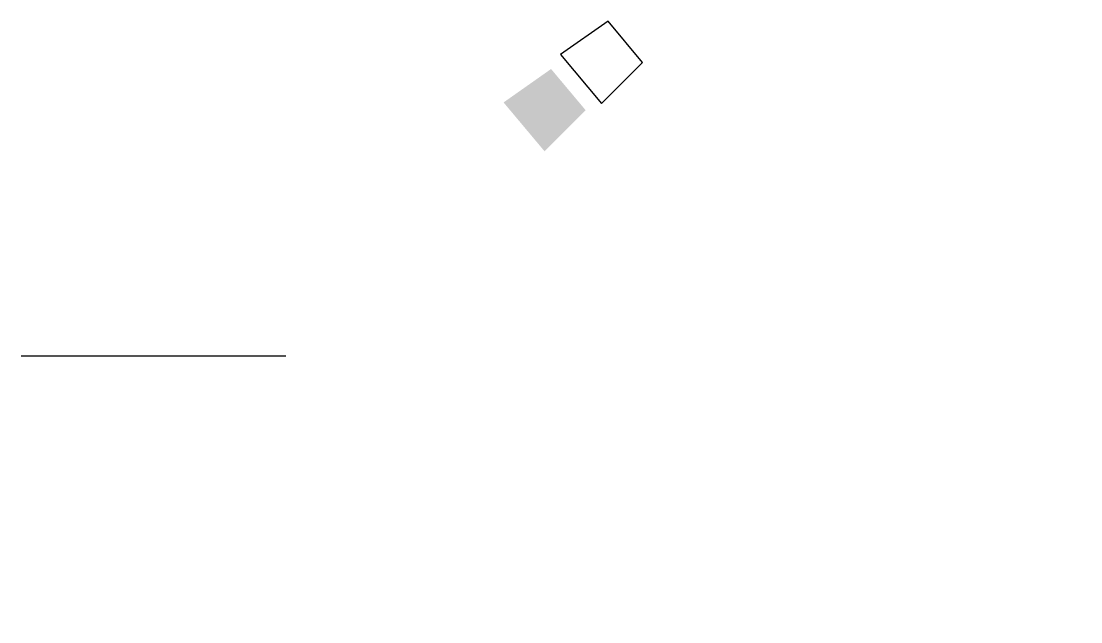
# Model space of a CAD drawing. Header units: millimetres. Extents: x 112 to 285, y 26 to 124.
import ezdxf

# ---------------------------------------------------------------- set-up
doc = ezdxf.new("R2010")
doc.units = ezdxf.units.MM
doc.header["$MEASUREMENT"] = 0

# ---------------------------------------------------------------- blocks, each defined once
blk = doc.blocks.new('A$C62446d98')
at = {"linetype": 'Continuous', "extrusion": (0.642788, -0.766044, 5.70526e-17)}
blk.add_hatch(color=8, dxfattribs=at).paths.add_polyline_path([(-50.38, -110.06), (-50.38, -120.43), (-37.89, -119.63), (-37.89, -110.87)])
for p, q in [((-17.16, -38.49, -119.63), (-26.73, -46.52, -120.43)), ((-26.73, -46.52, -110.06), (-17.16, -38.49, -110.87)), ((-17.16, -38.49, -110.87), (-17.16, -38.49, -119.63)), ((-26.73, -46.52, -120.43), (-26.73, -46.52, -110.06))]:
    blk.add_line(p, q, dxfattribs=at)

msp = doc.modelspace()

# ---------------------------------------------------------------- linework, layer by layer
at = {"extrusion": (0, -1, 0)}
msp.add_line((111.97, 69.67, 9.42), (155.06, 69.67, 45.58), dxfattribs=at)

# ---------------------------------------------------------------- block references
at = {"extrusion": (0.642788, -0.766044, 0), "rotation": 1}
msp.add_blockref('A$C62446d98', (255.27, 76.02, 157.94), dxfattribs=at)

doc.saveas('drawing.dxf')
